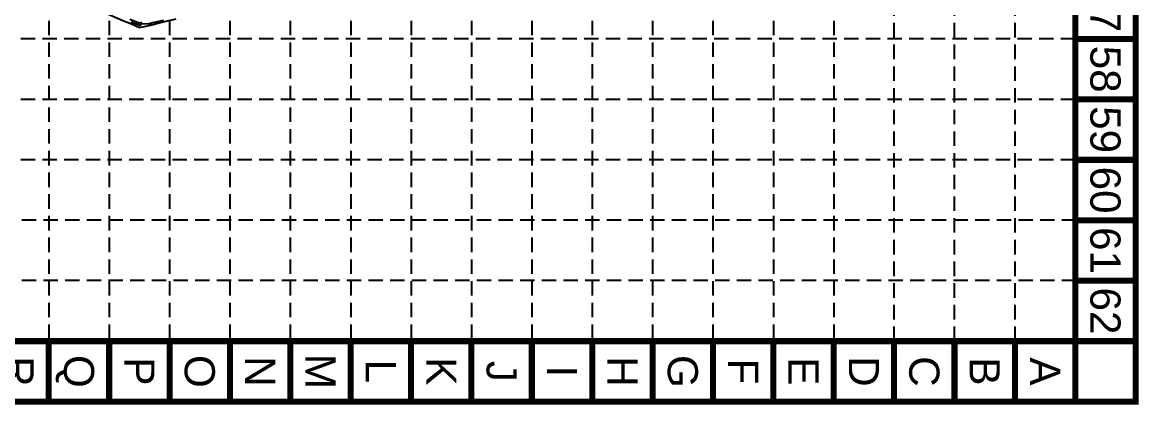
# Model space of a CAD drawing. Extents: x 8046 to 10141, y 6942 to 10292.
# Drawn here: x 9175 to 10141, y 6942 to 7273 of the extents above; entities that cross this region are included whole.
import ezdxf
from ezdxf.enums import TextEntityAlignment as Align

# ---------------------------------------------------------------- set-up
doc = ezdxf.new("R2010")
doc.units = 0
doc.header["$LTSCALE"] = 100
doc.header["$MEASUREMENT"] = 0
doc.linetypes.add('HIDDEN', pattern=[0.375, 0.25, -0.125])
for name, color, linetype in [('BASE', 7, 'CONTINUOUS'), ('G-XCONTOURS', 5, 'CONTINUOUS'), ('GRID', 254, 'HIDDEN')]:
    doc.layers.add(name, color=color, linetype=linetype)
doc.styles.get("Standard").update_dxf_attribs({"font": 'ARIAL.TTF'})

msp = doc.modelspace()

# ---------------------------------------------------------------- linework, layer by layer
at = {"layer": 'BASE', "color": 9}
msp.add_line((10086.11, 6997.27), (8100.61, 6997.27), dxfattribs=at)
at = {"layer": 'BASE', "const_width": 5.22}
for points in [[(8048.36, 10289.02), (8048.36, 6945.02), (10138.36, 6945.02), (10138.36, 10289.02)], [(8100.61, 10236.77), (8100.61, 6997.27), (10086.11, 6997.27), (10086.11, 10236.77)]]:
    msp.add_lwpolyline(points, close=True, dxfattribs=at)
for points in [[(10086.11, 7258.52), (10138.36, 7258.52)], [(10086.11, 7206.27), (10138.36, 7206.27)], [(10086.11, 7154.02), (10138.36, 7154.02)], [(10086.11, 7101.77), (10138.36, 7101.77)], [(10086.11, 7049.52), (10138.36, 7049.52)], [(9197.86, 6945.02), (9197.86, 6997.27)], [(9250.11, 6945.02), (9250.11, 6997.27)], [(9302.36, 6945.02), (9302.36, 6997.27)], [(9354.61, 6945.02), (9354.61, 6997.27)], [(9406.86, 6945.02), (9406.86, 6997.27)], [(9459.11, 6945.02), (9459.11, 6997.27)], [(9511.36, 6945.02), (9511.36, 6997.27)], [(9563.61, 6945.02), (9563.61, 6997.27)], [(9615.86, 6945.02), (9615.86, 6997.27)], [(9668.11, 6945.02), (9668.11, 6997.27)], [(9720.36, 6945.02), (9720.36, 6997.27)], [(9772.61, 6945.02), (9772.61, 6997.27)], [(9824.86, 6945.02), (9824.86, 6997.27)], [(9877.11, 6945.02), (9877.11, 6997.27)], [(9929.36, 6945.02), (9929.36, 6997.27)], [(9981.61, 6945.02), (9981.61, 6997.27)], [(10033.86, 6945.02), (10033.86, 6997.27)], [(10086.11, 6997.27), (10138.36, 6997.27)], [(10086.11, 6945.02), (10086.11, 6997.27)], [(10086.11, 6945.02), (10138.36, 6945.02)]]:
    msp.add_lwpolyline(points, dxfattribs=at)
at = {"layer": 'G-XCONTOURS'}
for points, elevation in [([(9307.69, 7275.62), (9303.25, 7274.54), (9302.73, 7274.42), (9291.19, 7271.62), (9289.27, 7271.16), (9279.13, 7268.7), (9276.87, 7268.56), (9276.49, 7268.18), (9269.52, 7271.17), (9261.93, 7274.3), (9255.25, 7277.15), (9247.38, 7280.46), (9241.36, 7283.03), (9232.83, 7286.73), (9228.26, 7288.68), (9218.31, 7292.15), (9215.82, 7294.97), (9210.92, 7291.43)], 1041), ([(9278.15, 7272.99), (9277.94, 7272.76), (9277.69, 7272.56), (9277.17, 7272.03), (9276.84, 7271.87), (9268.12, 7275.26)], 1043), ([(9297.08, 7274.6), (9287.97, 7272.39), (9285.03, 7271.68), (9277.87, 7271.22), (9277.67, 7271.03), (9277.03, 7270.32), (9276.67, 7270.02), (9269.18, 7273.11)], 1042)]:
    msp.add_lwpolyline(points, dxfattribs=dict(at, elevation=elevation))
at = {"layer": 'GRID', "color": 253, "linetype": 'HIDDEN', "ltscale": 0.5}
for p, q in [((9197.86, 10236.77), (9197.86, 6997.27)), ((9250.11, 10236.77), (9250.11, 6997.27)), ((9302.36, 10236.77), (9302.36, 6997.27)), ((9354.61, 10236.77), (9354.61, 6997.27)), ((9406.86, 10236.77), (9406.86, 6997.27)), ((9459.11, 10236.77), (9459.11, 6997.27)), ((9511.36, 10236.77), (9511.36, 6997.27)), ((9563.61, 10236.77), (9563.61, 6997.27)), ((9615.86, 10236.77), (9615.86, 6997.27)), ((9668.11, 10236.77), (9668.11, 6997.27)), ((9720.36, 10236.77), (9720.36, 6997.27)), ((9772.61, 10236.77), (9772.61, 6997.27)), ((9824.86, 10236.77), (9824.86, 6997.27)), ((9877.11, 10236.77), (9877.11, 6997.27)), ((9929.19, 10234.84), (9929.19, 6995.34)), ((9981.44, 10234.84), (9981.44, 6995.34)), ((10033.69, 10234.84), (10033.69, 6995.34)), ((10086.11, 7258.52), (8257.13, 7258.52)), ((10086.11, 7206.27), (8257.13, 7206.27)), ((10086.11, 7154.02), (8257.13, 7154.02)), ((10086.97, 7101.86), (8257.13, 7101.86)), ((10086.97, 7049.61), (8257.13, 7049.61))]:
    msp.add_line(p, q, dxfattribs=at)

# ---------------------------------------------------------------- texts
at = {"layer": 'BASE'}
for s, height, p in [('57', 26.125, (10112.24, 7284.64)), ('58', 26.125, (10112.24, 7232.39)), ('59', 26.125, (10112.24, 7180.14)), ('60', 26.125, (10112.24, 7127.89)), ('61', 26.125, (10112.24, 7075.64)), ('62', 26.125, (10112.24, 7023.39)), ('R', 26.12, (9171.74, 6971.14)), ('Q', 26.12, (9223.99, 6971.14)), ('P', 26.12, (9276.24, 6971.14)), ('O', 26.12, (9328.49, 6971.14)), ('N', 26.12, (9380.74, 6971.14)), ('M', 26.12, (9432.99, 6971.14)), ('L', 26.12, (9485.24, 6971.14)), ('K', 26.12, (9537.49, 6971.14)), ('J', 26.12, (9589.74, 6971.14)), ('H', 26.12, (9694.24, 6971.14)), ('G', 26.12, (9746.49, 6971.14)), ('F', 26.12, (9798.74, 6971.14)), ('E', 26.12, (9850.99, 6971.14)), ('D', 26.12, (9903.24, 6971.14)), ('C', 26.12, (9955.49, 6971.14)), ('B', 26.12, (10007.74, 6971.14)), ('A', 26.12, (10059.99, 6971.14)), ('I', 26.12, (9641.99, 6971.14))]:
    msp.add_text(s, height=height, rotation=270, dxfattribs=at).set_placement(p, align=Align.MIDDLE_CENTER)

doc.saveas('drawing.dxf')
